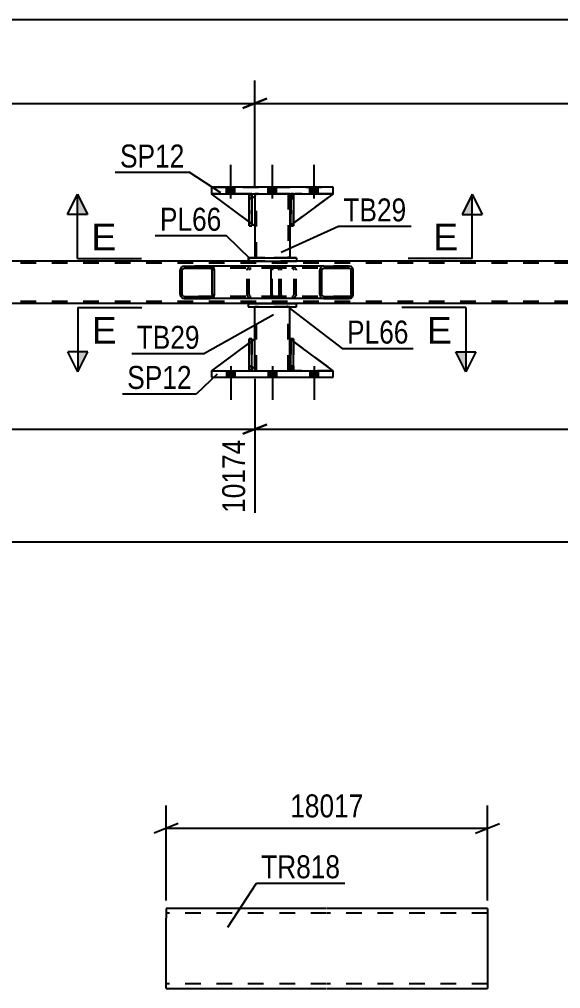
# Model space of a CAD drawing. Header units: millimetres. Extents: x 0 to 841, y 0 to 594.
# Drawn here: x 442 to 509.5, y 139.5 to 260.3 of the extents above; entities that cross this region are included whole.
import ezdxf

# ---------------------------------------------------------------- set-up
doc = ezdxf.new("R2010")
doc.units = ezdxf.units.MM
doc.linetypes.add('DXK_LINE_DOT2', pattern=[3.9198, 1.9599, -1.9599])
doc.styles.add('Arial', font='ARIAL.TTF', dxfattribs={"height": 0.2})
doc.styles.add('Arial Narrow', font='ARIALN.TTF', dxfattribs={"height": 0.2})

# ---------------------------------------------------------------- blocks, each defined once
blk = doc.blocks.new('Part-283133386-2802 - 2736')
at = {"color": 2, "linetype": 'Continuous'}
for p, q in [((481.14, 239.41), (465.94, 239.41)), ((465.94, 239.41), (465.94, 238.61)), ((481.14, 238.61), (481.14, 239.41)), ((465.94, 238.61), (481.14, 238.61))]:
    blk.add_line(p, q, dxfattribs=at)
at = {"color": 7, "linetype": 'DXK_LINE_DOT2'}
for p, q in [((465.94, 239.41), (481.14, 239.41)), ((465.94, 238.61), (481.14, 238.61))]:
    blk.add_line(p, q, dxfattribs=at)
blk = doc.blocks.new('Part-283133386-2739 - 2736')
at = {"linetype": 'Continuous'}
h = blk.add_hatch(dxfattribs=at)
h.set_pattern_fill('', scale=0.7, style=0, pattern_type=0)
h.set_pattern_definition([(45, (483.6034, 229.2702), (-1.57154, 1.57154), [])])
h.paths.add_polyline_path([(483.64, 229.09), (483.6, 229.27), (483.49, 229.43), (483.33, 229.53), (483.14, 229.57), (479.95, 229.57), (479.76, 229.53), (479.6, 229.43), (479.49, 229.27), (479.45, 229.09), (479.45, 226.05), (479.49, 225.86), (479.6, 225.71), (479.76, 225.6), (479.95, 225.57), (483.14, 225.57), (483.33, 225.6), (483.49, 225.71), (483.6, 225.86), (483.64, 226.05)])
h.paths.add_polyline_path([(483.37, 225.95), (483.32, 225.88), (483.24, 225.82), (483.14, 225.81), (479.95, 225.81), (479.86, 225.82), (479.78, 225.88), (479.72, 225.95), (479.7, 226.05), (479.7, 229.09), (479.72, 229.18), (479.78, 229.26), (479.86, 229.31), (479.95, 229.33), (483.14, 229.33), (483.24, 229.31), (483.32, 229.26), (483.37, 229.18), (483.39, 229.09), (483.39, 226.05)])
at = {"color": 2, "linetype": 'Continuous'}
for p, q in [((473.38, 229.09), (473.4, 229.27)), ((473.38, 226.05), (473.38, 229.09)), ((473.4, 229.27), (473.46, 229.43)), ((473.46, 229.43), (473.55, 229.53)), ((473.55, 229.53), (473.65, 229.57)), ((479.95, 229.57), (473.65, 229.57)), ((479.49, 229.27), (479.45, 229.09)), ((479.45, 226.05), (479.45, 229.09)), ((479.7, 229.09), (479.72, 229.18)), ((479.7, 226.05), (479.7, 229.09)), ((479.72, 229.18), (479.78, 229.26)), ((479.95, 229.57), (479.76, 229.53)), ((479.78, 229.26), (479.86, 229.31)), ((479.86, 229.31), (479.95, 229.33)), ((479.95, 229.57), (483.14, 229.57)), ((479.95, 229.33), (483.14, 229.33)), ((483.33, 229.53), (483.14, 229.57)), ((483.14, 229.33), (483.24, 229.31)), ((483.24, 229.31), (483.32, 229.26)), ((483.32, 229.26), (483.37, 229.18)), ((483.37, 229.18), (483.39, 229.09)), ((483.39, 226.05), (483.39, 229.09)), ((483.64, 229.09), (483.6, 229.27)), ((483.64, 226.05), (483.64, 229.09)), ((473.4, 225.86), (473.38, 226.05)), ((479.45, 226.05), (479.49, 225.86)), ((479.72, 225.95), (479.7, 226.05)), ((483.39, 226.05), (483.37, 225.95)), ((483.6, 225.86), (483.64, 226.05)), ((473.46, 225.71), (473.4, 225.86)), ((473.55, 225.6), (473.46, 225.71)), ((473.65, 225.57), (473.55, 225.6)), ((479.95, 225.57), (473.65, 225.57)), ((479.78, 225.88), (479.72, 225.95)), ((479.76, 225.6), (479.95, 225.57)), ((479.86, 225.82), (479.78, 225.88)), ((479.95, 225.81), (479.86, 225.82)), ((479.95, 225.81), (483.14, 225.81)), ((479.95, 225.57), (483.14, 225.57)), ((483.24, 225.82), (483.14, 225.81)), ((483.14, 225.57), (483.33, 225.6)), ((483.32, 225.88), (483.24, 225.82)), ((483.37, 225.95), (483.32, 225.88))]:
    blk.add_line(p, q, dxfattribs=at)
at = {"color": 7, "linetype": 'DXK_LINE_DOT2'}
for p, q in [((473.53, 229.18), (473.52, 229.09)), ((473.52, 226.05), (473.52, 229.09)), ((473.56, 229.26), (473.53, 229.18)), ((473.6, 229.31), (473.56, 229.26)), ((473.65, 229.33), (473.6, 229.31)), ((483.14, 229.33), (473.65, 229.33)), ((474.65, 229.33), (474.65, 229.57)), ((475.99, 229.57), (476.18, 229.53)), ((476.08, 229.31), (475.99, 229.33)), ((476.17, 229.26), (476.08, 229.31)), ((476.22, 229.18), (476.17, 229.26)), ((476.24, 229.09), (476.22, 229.18)), ((476.24, 226.05), (476.24, 229.09)), ((476.45, 229.27), (476.49, 229.09)), ((476.49, 226.05), (476.49, 229.09)), ((483.14, 229.57), (479.95, 229.57)), ((473.52, 226.05), (473.53, 225.95)), ((476.22, 225.95), (476.24, 226.05)), ((476.49, 226.05), (476.45, 225.86)), ((473.53, 225.95), (473.56, 225.88)), ((473.56, 225.88), (473.6, 225.82)), ((473.6, 225.82), (473.65, 225.81)), ((483.14, 225.81), (473.65, 225.81)), ((474.65, 225.57), (474.65, 225.81)), ((475.99, 225.81), (476.08, 225.82)), ((476.18, 225.6), (475.99, 225.57)), ((476.08, 225.82), (476.17, 225.88)), ((476.17, 225.88), (476.22, 225.95)), ((483.14, 225.57), (479.95, 225.57))]:
    blk.add_line(p, q, dxfattribs=at)
for centre, start, end in [((476, 229.07), 23.8494, 68.8059), ((476, 226.06), 291.1941, 336.1506)]:
    blk.add_arc(centre, 0.492, start, end, dxfattribs=at)
at = {"color": 2, "linetype": 'Continuous'}
for centre, start, end in [((479.94, 229.07), 111.1941, 156.1506), ((483.15, 229.07), 23.8494, 68.8059), ((479.94, 226.06), 203.8494, 248.8059), ((483.15, 226.06), 291.1941, 336.1506)]:
    blk.add_arc(centre, 0.492, start, end, dxfattribs=at)
blk = doc.blocks.new('Part-283133386-2862 - 2736')
at = {"color": 2, "linetype": 'Continuous'}
for p, q in [((470.66, 216.53), (470.66, 220.53)), ((470.66, 220.53), (470.98, 220.53)), ((470.98, 216.53), (470.98, 220.53)), ((470.66, 216.53), (470.66, 216.53)), ((470.98, 216.53), (470.66, 216.53))]:
    blk.add_line(p, q, dxfattribs=at)
at = {"color": 7, "linetype": 'DXK_LINE_DOT2'}
for p, q in [((470.66, 220.53), (470.66, 217.13)), ((470.98, 217.13), (470.98, 220.53)), ((470.66, 217.13), (470.66, 216.53)), ((470.66, 217.13), (470.98, 217.13)), ((470.66, 216.53), (470.66, 216.53)), ((470.98, 216.53), (470.98, 217.13))]:
    blk.add_line(p, q, dxfattribs=at)
blk = doc.blocks.new('Part-283133386-2807 - 2736')
at = {"color": 2, "linetype": 'Continuous'}
for p, q in [((465.94, 216.53), (465.94, 215.73)), ((465.94, 216.53), (481.14, 216.53)), ((481.14, 215.73), (481.14, 216.53)), ((465.94, 215.73), (481.14, 215.73))]:
    blk.add_line(p, q, dxfattribs=at)
at = {"color": 7, "linetype": 'DXK_LINE_DOT2'}
for p, q in [((465.94, 216.53), (481.14, 216.53)), ((465.94, 215.73), (481.14, 215.73))]:
    blk.add_line(p, q, dxfattribs=at)
blk = doc.blocks.new('Part-283133386-2808 - 2736')
at = {"color": 2, "linetype": 'Continuous'}
for p, q in [((475.74, 220.53), (475.74, 220.53)), ((475.74, 217.13), (475.74, 220.53)), ((475.86, 220.43), (475.74, 220.53)), ((481.14, 216.53), (476.18, 220.2)), ((475.74, 217.13), (475.74, 217.13)), ((475.86, 217), (475.74, 217.13)), ((476.34, 216.53), (476.18, 216.68))]:
    blk.add_line(p, q, dxfattribs=at)
at = {"color": 7, "linetype": 'DXK_LINE_DOT2'}
for p, q in [((475.74, 217.13), (475.74, 220.53)), ((476.18, 220.2), (475.86, 220.43)), ((476.34, 216.53), (475.74, 217.13)), ((476.18, 216.68), (475.86, 217)), ((481.14, 216.53), (476.34, 216.53))]:
    blk.add_line(p, q, dxfattribs=at)
blk = doc.blocks.new('Part-283133386-2809 - 2736')
at = {"color": 7, "linetype": 'DXK_LINE_DOT2'}
for p, q in [((475.74, 217.13), (475.74, 220.53)), ((475.74, 220.53), (481.14, 216.53)), ((475.74, 220.53), (475.74, 217.13)), ((476.34, 216.53), (475.74, 217.13)), ((475.74, 217.13), (475.74, 217.13)), ((475.74, 217.13), (476.34, 216.53)), ((481.14, 216.53), (476.34, 216.53))]:
    blk.add_line(p, q, dxfattribs=at)
blk = doc.blocks.new('Part-283133386-2810 - 2736')
at = {"color": 2, "linetype": 'Continuous'}
for p, q in [((470.66, 220.03), (465.94, 216.53)), ((471.34, 220.53), (470.98, 220.26)), ((471.34, 217.13), (471.34, 220.53)), ((471.34, 217.13), (470.98, 216.77))]:
    blk.add_line(p, q, dxfattribs=at)
at = {"color": 7, "linetype": 'DXK_LINE_DOT2'}
for p, q in [((470.98, 220.26), (470.66, 220.03)), ((465.94, 216.53), (465.94, 216.53)), ((465.94, 216.53), (465.94, 216.53)), ((465.94, 216.53), (470.74, 216.53)), ((470.74, 216.53), (470.98, 216.77))]:
    blk.add_line(p, q, dxfattribs=at)
blk = doc.blocks.new('Part-283133386-2864 - 2736')
at = {"color": 7, "linetype": 'DXK_LINE_DOT2'}
for p, q in [((470.98, 220.53), (470.66, 220.53)), ((470.66, 217.13), (470.66, 220.53)), ((470.66, 216.53), (470.66, 220.53)), ((470.98, 220.53), (470.98, 217.13)), ((470.98, 216.53), (470.98, 220.53)), ((470.98, 217.13), (470.66, 217.13)), ((470.66, 216.53), (470.66, 217.13)), ((470.98, 216.53), (470.66, 216.53)), ((470.98, 217.13), (470.98, 216.53)), ((470.98, 216.53), (470.98, 216.53))]:
    blk.add_line(p, q, dxfattribs=at)
blk = doc.blocks.new('Part-283133386-2756 - 2736')
at = {"color": 2, "linetype": 'Continuous'}
for p, q in [((471.34, 220.53), (471.34, 224.53)), ((475.74, 220.53), (475.74, 224.53)), ((471.34, 216.53), (471.34, 217.13)), ((475.74, 216.53), (475.74, 217.13))]:
    blk.add_line(p, q, dxfattribs=at)
at = {"color": 7, "linetype": 'DXK_LINE_DOT2'}
for p, q in [((475.74, 224.53), (471.34, 224.53)), ((471.58, 216.53), (471.58, 224.53)), ((475.5, 216.53), (475.5, 224.53)), ((471.34, 217.13), (471.34, 220.53)), ((475.74, 217.13), (475.74, 220.53)), ((471.34, 216.53), (475.74, 216.53))]:
    blk.add_line(p, q, dxfattribs=at)
blk = doc.blocks.new('Part-283133386-2882 - 2736')
at = {"color": 7, "linetype": 'DXK_LINE_DOT2'}
for p, q in [((470.66, 238.01), (470.66, 238.61)), ((470.66, 238.61), (470.66, 238.61)), ((470.66, 238.61), (470.66, 234.61)), ((470.66, 238.61), (470.98, 238.61)), ((470.98, 238.61), (470.98, 238.01)), ((470.98, 234.61), (470.98, 238.61)), ((470.66, 234.61), (470.66, 238.01)), ((470.66, 238.01), (470.98, 238.01)), ((470.98, 238.01), (470.98, 234.61)), ((470.66, 234.61), (470.98, 234.61))]:
    blk.add_line(p, q, dxfattribs=at)
blk = doc.blocks.new('Part-283133386-2761 - 2736')
at = {"color": 2, "linetype": 'Continuous'}
for p, q in [((470.54, 224.93), (470.54, 224.53)), ((470.54, 224.93), (476.54, 224.93)), ((476.54, 224.53), (476.54, 224.93)), ((470.54, 224.53), (476.54, 224.53))]:
    blk.add_line(p, q, dxfattribs=at)
at = {"color": 7, "linetype": 'DXK_LINE_DOT2'}
for p, q in [((476.54, 224.93), (470.54, 224.93)), ((470.54, 224.53), (476.54, 224.53))]:
    blk.add_line(p, q, dxfattribs=at)
blk = doc.blocks.new('Part-283133386-2766 - 2736')
at = {"color": 2, "linetype": 'Continuous'}
for p, q in [((470.54, 230.61), (470.54, 230.21)), ((470.54, 230.61), (476.54, 230.61)), ((470.54, 230.21), (476.54, 230.21)), ((476.54, 230.61), (476.54, 230.21))]:
    blk.add_line(p, q, dxfattribs=at)
at = {"color": 7, "linetype": 'DXK_LINE_DOT2'}
for p, q in [((476.54, 230.61), (470.54, 230.61)), ((476.54, 230.21), (470.54, 230.21))]:
    blk.add_line(p, q, dxfattribs=at)
blk = doc.blocks.new('Part-283133386-2816 - 2736')
at = {"color": 2, "linetype": 'Continuous'}
for p, q in [((470.98, 238.61), (470.66, 238.61)), ((470.66, 234.61), (470.66, 238.61)), ((470.98, 238.61), (470.98, 238.61)), ((470.98, 238.61), (470.98, 234.61)), ((470.98, 234.61), (470.66, 234.61))]:
    blk.add_line(p, q, dxfattribs=at)
at = {"color": 7, "linetype": 'DXK_LINE_DOT2'}
for p, q in [((470.66, 238.61), (470.66, 238.01)), ((470.98, 238.01), (470.98, 238.61)), ((470.98, 238.01), (470.66, 238.01)), ((470.66, 238.01), (470.66, 234.61)), ((470.98, 234.61), (470.98, 238.01))]:
    blk.add_line(p, q, dxfattribs=at)
blk = doc.blocks.new('Part-283133386-2880 - 2736')
at = {"color": 7, "linetype": 'DXK_LINE_DOT2'}
for p, q in [((475.74, 238.01), (476.34, 238.61)), ((476.18, 238.45), (475.86, 238.13)), ((481.14, 238.61), (476.34, 238.61)), ((475.74, 238.01), (475.74, 234.61)), ((475.74, 234.61), (476.18, 234.94))]:
    blk.add_line(p, q, dxfattribs=at)
at = {"color": 2, "linetype": 'Continuous'}
for p, q in [((475.86, 238.13), (475.74, 238.01)), ((476.34, 238.61), (476.18, 238.45)), ((481.14, 238.61), (476.18, 234.94)), ((475.74, 238.01), (475.74, 234.61)), ((475.74, 238.01), (475.74, 238.01)), ((475.86, 234.7), (475.74, 234.61))]:
    blk.add_line(p, q, dxfattribs=at)
blk = doc.blocks.new('Part-283133386-2771 - 2736')
at = {"color": 2, "linetype": 'Continuous'}
for p, q in [((471.34, 238.61), (471.34, 238.01)), ((475.74, 238.61), (475.74, 238.01)), ((471.34, 234.61), (471.34, 230.61)), ((475.74, 234.61), (475.74, 230.61))]:
    blk.add_line(p, q, dxfattribs=at)
at = {"color": 7, "linetype": 'DXK_LINE_DOT2'}
for p, q in [((475.74, 238.61), (471.34, 238.61)), ((471.58, 230.61), (471.58, 238.61)), ((475.5, 238.61), (475.5, 230.61)), ((471.34, 238.01), (471.34, 234.61)), ((475.74, 238.01), (475.74, 234.61)), ((475.74, 230.61), (471.34, 230.61))]:
    blk.add_line(p, q, dxfattribs=at)
blk = doc.blocks.new('Part-283133386-2786 - 2736')
at = {"linetype": 'Continuous'}
h = blk.add_hatch(dxfattribs=at)
h.set_pattern_fill('', scale=0.7, style=0, pattern_type=0)
h.set_pattern_definition([(45, (466.2582, 229.2702), (-1.57154, 1.57154), [])])
h.paths.add_polyline_path([(466.3, 229.09), (466.26, 229.27), (466.15, 229.43), (465.98, 229.53), (465.79, 229.57), (462.55, 229.57), (462.36, 229.53), (462.19, 229.43), (462.08, 229.27), (462.04, 229.09), (462.04, 226.05), (462.08, 225.86), (462.19, 225.71), (462.36, 225.6), (462.55, 225.57), (465.79, 225.57), (465.98, 225.6), (466.15, 225.71), (466.26, 225.86), (466.3, 226.05)])
h.paths.add_polyline_path([(466.02, 225.95), (465.97, 225.88), (465.88, 225.82), (465.79, 225.81), (462.55, 225.81), (462.45, 225.82), (462.37, 225.88), (462.32, 225.95), (462.3, 226.05), (462.3, 229.09), (462.32, 229.18), (462.37, 229.26), (462.45, 229.31), (462.55, 229.33), (465.79, 229.33), (465.88, 229.31), (465.97, 229.26), (466.02, 229.18), (466.04, 229.09), (466.04, 226.05)])
at = {"color": 2, "linetype": 'Continuous'}
for p, q in [((462.08, 229.27), (462.04, 229.09)), ((462.04, 226.05), (462.04, 229.09)), ((462.3, 229.09), (462.32, 229.18)), ((462.3, 226.05), (462.3, 229.09)), ((462.32, 229.18), (462.37, 229.26)), ((462.55, 229.57), (462.36, 229.53)), ((462.37, 229.26), (462.45, 229.31)), ((462.45, 229.31), (462.55, 229.33)), ((462.55, 229.57), (465.79, 229.57)), ((462.55, 229.33), (465.79, 229.33)), ((473.65, 229.57), (465.79, 229.57)), ((465.98, 229.53), (465.79, 229.57)), ((465.79, 229.33), (465.88, 229.31)), ((465.88, 229.31), (465.97, 229.26)), ((465.97, 229.26), (466.02, 229.18)), ((466.02, 229.18), (466.04, 229.09)), ((466.04, 226.05), (466.04, 229.09)), ((466.3, 229.09), (466.26, 229.27)), ((466.3, 226.05), (466.3, 229.09)), ((462.04, 226.05), (462.08, 225.86)), ((462.32, 225.95), (462.3, 226.05)), ((466.04, 226.05), (466.02, 225.95)), ((466.26, 225.86), (466.3, 226.05)), ((462.37, 225.88), (462.32, 225.95)), ((462.36, 225.6), (462.55, 225.57)), ((462.45, 225.82), (462.37, 225.88)), ((462.55, 225.81), (462.45, 225.82)), ((462.55, 225.81), (465.79, 225.81)), ((462.55, 225.57), (465.79, 225.57)), ((465.88, 225.82), (465.79, 225.81)), ((465.79, 225.57), (465.98, 225.6)), ((473.65, 225.57), (465.79, 225.57)), ((465.97, 225.88), (465.88, 225.82)), ((466.02, 225.95), (465.97, 225.88))]:
    blk.add_line(p, q, dxfattribs=at)
at = {"color": 7, "linetype": 'DXK_LINE_DOT2'}
for p, q in [((465.79, 229.57), (462.55, 229.57)), ((474.14, 229.33), (462.55, 229.33)), ((470.39, 229.09), (470.43, 229.27)), ((470.39, 226.05), (470.39, 229.09)), ((470.66, 229.18), (470.65, 229.09)), ((470.65, 226.05), (470.65, 229.09)), ((470.72, 229.26), (470.66, 229.18)), ((470.71, 229.53), (470.9, 229.57)), ((470.72, 229.26), (470.74, 229.27)), ((470.74, 229.27), (470.8, 229.31)), ((470.8, 229.31), (470.9, 229.33)), ((474.14, 229.57), (473.65, 229.57)), ((474.14, 229.57), (474.33, 229.53)), ((474.23, 229.31), (474.14, 229.33)), ((474.32, 229.26), (474.23, 229.31)), ((474.37, 229.18), (474.32, 229.26)), ((474.39, 229.09), (474.37, 229.18)), ((474.39, 226.05), (474.39, 229.09)), ((474.61, 229.27), (474.65, 229.09)), ((474.65, 226.05), (474.65, 229.09)), ((470.43, 225.86), (470.39, 226.05)), ((470.65, 226.05), (470.66, 225.95)), ((474.37, 225.95), (474.39, 226.05)), ((474.65, 226.05), (474.61, 225.86)), ((474.14, 225.81), (462.55, 225.81)), ((465.79, 225.57), (462.55, 225.57)), ((470.66, 225.95), (470.72, 225.88)), ((470.9, 225.57), (470.71, 225.6)), ((470.72, 225.88), (470.8, 225.82)), ((470.8, 225.82), (470.9, 225.81)), ((474.14, 225.57), (473.65, 225.57)), ((474.14, 225.81), (474.23, 225.82)), ((474.33, 225.6), (474.14, 225.57)), ((474.23, 225.82), (474.32, 225.88)), ((474.32, 225.88), (474.37, 225.95))]:
    blk.add_line(p, q, dxfattribs=at)
at = {"color": 2, "linetype": 'Continuous'}
for centre, start, end in [((462.53, 229.07), 110.7583, 155.68), ((465.81, 229.07), 24.32, 69.2417), ((462.53, 226.07), 204.32, 249.2417), ((465.81, 226.07), 290.7583, 335.68)]:
    blk.add_arc(centre, 0.496, start, end, dxfattribs=at)
at = {"color": 7, "linetype": 'DXK_LINE_DOT2'}
for centre, start, end in [((470.88, 229.07), 110.7583, 155.68), ((474.16, 229.07), 24.32, 69.2417), ((470.88, 226.07), 204.32, 249.2417), ((474.16, 226.07), 290.7583, 335.68)]:
    blk.add_arc(centre, 0.496, start, end, dxfattribs=at)
blk = doc.blocks.new('Part-283133386-2787 - 2736')
at = {"color": 7, "linetype": 'DXK_LINE_DOT2'}
for p, q in [((476.34, 238.61), (475.74, 238.01)), ((475.74, 234.61), (481.14, 238.61)), ((475.74, 238.01), (476.34, 238.61)), ((481.14, 238.61), (476.34, 238.61)), ((475.74, 238.01), (475.74, 234.61)), ((475.74, 238.01), (475.74, 238.01)), ((475.74, 238.01), (475.74, 234.61))]:
    blk.add_line(p, q, dxfattribs=at)
blk = doc.blocks.new('Part-283133386-2788 - 2736')
at = {"color": 2, "linetype": 'Continuous'}
for p, q in [((470.66, 235.1), (465.94, 238.61)), ((470.98, 238.36), (471.34, 238.01)), ((471.34, 238.01), (471.34, 234.61)), ((471.34, 234.61), (470.98, 234.87))]:
    blk.add_line(p, q, dxfattribs=at)
at = {"color": 7, "linetype": 'DXK_LINE_DOT2'}
for p, q in [((470.74, 238.61), (465.94, 238.61)), ((470.98, 238.36), (470.74, 238.61)), ((470.98, 234.87), (470.66, 235.1))]:
    blk.add_line(p, q, dxfattribs=at)
blk = doc.blocks.new('Part-283133386-2789 - 2736')
at = {"color": 7, "linetype": 'DXK_LINE_DOT2'}
for p, q in [((471.34, 234.61), (465.94, 238.61)), ((465.94, 238.61), (470.74, 238.61)), ((470.74, 238.61), (471.34, 238.01)), ((471.34, 238.01), (471.34, 234.61))]:
    blk.add_line(p, q, dxfattribs=at)
blk = doc.blocks.new('Part-283133386-2853 - 2736')
at = {"color": 2, "linetype": 'Continuous'}
for p, q in [((475.86, 216.53), (475.86, 220.53)), ((475.86, 220.53), (476.18, 220.53)), ((476.18, 216.53), (476.18, 220.53)), ((475.86, 216.53), (475.86, 216.53)), ((476.18, 216.53), (475.86, 216.53))]:
    blk.add_line(p, q, dxfattribs=at)
at = {"color": 7, "linetype": 'DXK_LINE_DOT2'}
for p, q in [((475.86, 220.53), (475.86, 217.13)), ((476.18, 217.13), (476.18, 220.53)), ((475.86, 217.13), (475.86, 216.53)), ((475.86, 217.13), (476.18, 217.13)), ((475.86, 216.53), (475.86, 216.53)), ((476.18, 216.53), (476.18, 217.13))]:
    blk.add_line(p, q, dxfattribs=at)
blk = doc.blocks.new('Part-283133386-2855 - 2736')
at = {"color": 7, "linetype": 'DXK_LINE_DOT2'}
for p, q in [((476.18, 220.53), (475.86, 220.53)), ((475.86, 217.13), (475.86, 220.53)), ((475.86, 216.53), (475.86, 220.53)), ((476.18, 220.53), (476.18, 217.13)), ((476.18, 216.53), (476.18, 220.53)), ((476.18, 217.13), (475.86, 217.13)), ((475.86, 216.53), (475.86, 217.13)), ((476.18, 216.53), (475.86, 216.53)), ((476.18, 217.13), (476.18, 216.53)), ((476.18, 216.53), (476.18, 216.53))]:
    blk.add_line(p, q, dxfattribs=at)
blk = doc.blocks.new('Part-283133386-2867 - 2736')
at = {"color": 2, "linetype": 'Continuous'}
for p, q in [((476.18, 238.61), (475.86, 238.61)), ((475.86, 234.61), (475.86, 238.61)), ((476.18, 238.61), (476.18, 238.61)), ((476.18, 238.61), (476.18, 234.61)), ((476.18, 234.61), (475.86, 234.61))]:
    blk.add_line(p, q, dxfattribs=at)
at = {"color": 7, "linetype": 'DXK_LINE_DOT2'}
for p, q in [((475.86, 238.61), (475.86, 238.01)), ((476.18, 238.01), (476.18, 238.61)), ((476.18, 238.01), (475.86, 238.01)), ((475.86, 238.01), (475.86, 234.61)), ((476.18, 234.61), (476.18, 238.01))]:
    blk.add_line(p, q, dxfattribs=at)
blk = doc.blocks.new('Part-283133386-2869 - 2736')
at = {"color": 7, "linetype": 'DXK_LINE_DOT2'}
for p, q in [((475.86, 238.01), (475.86, 238.61)), ((475.86, 238.61), (475.86, 238.61)), ((475.86, 238.61), (475.86, 234.61)), ((475.86, 238.61), (476.18, 238.61)), ((476.18, 238.61), (476.18, 238.01)), ((476.18, 234.61), (476.18, 238.61)), ((475.86, 234.61), (475.86, 238.01)), ((475.86, 238.01), (476.18, 238.01)), ((476.18, 238.01), (476.18, 234.61)), ((475.86, 234.61), (476.18, 234.61))]:
    blk.add_line(p, q, dxfattribs=at)
blk = doc.blocks.new('Part-283133386-2875 - 2736')
at = {"color": 7, "linetype": 'DXK_LINE_DOT2'}
for p, q in [((471.34, 220.53), (465.94, 216.53)), ((471.34, 217.13), (471.34, 220.53)), ((465.94, 216.53), (470.74, 216.53)), ((470.74, 216.53), (471.34, 217.13))]:
    blk.add_line(p, q, dxfattribs=at)
blk = doc.blocks.new('Part-283133386-2929 - 2736')
at = {"color": 7, "linetype": 'DXK_LINE_DOT2'}
for p, q in [((738.05, 229.97), (79.13, 229.97)), ((476.54, 230.21), (470.54, 230.21)), ((738.05, 225.17), (79.13, 225.17))]:
    blk.add_line(p, q, dxfattribs=at)
at = {"color": 2, "linetype": 'Continuous'}
for p, q in [((470.54, 230.21), (221.12, 230.21)), ((640.8, 230.21), (476.54, 230.21)), ((738.05, 224.93), (221.12, 224.93))]:
    blk.add_line(p, q, dxfattribs=at)
blk = doc.blocks.new('Bolt-283133386-2935 - 2736')
at = {"linetype": 'Continuous'}
for points in [[(467.82, 238.61), (468.86, 238.61), (468.86, 239.41), (467.82, 239.41)], [(467.82, 238.61), (468.86, 238.61), (468.86, 239.41), (467.82, 239.41)], [(467.82, 238.61), (468.86, 238.61), (468.86, 239.41), (467.82, 239.41)], [(473.02, 238.61), (474.06, 238.61), (474.06, 239.41), (473.02, 239.41)], [(473.02, 238.61), (474.06, 238.61), (474.06, 239.41), (473.02, 239.41)], [(478.22, 238.61), (479.26, 238.61), (479.26, 239.41), (478.22, 239.41)], [(478.22, 238.61), (479.26, 238.61), (479.26, 239.41), (478.22, 239.41)], [(478.22, 238.61), (479.26, 238.61), (479.26, 239.41), (478.22, 239.41)]]:
    blk.add_hatch(color=1, dxfattribs=at).paths.add_polyline_path(points)
at = {"color": 1, "linetype": 'Continuous'}
for p, q in [((468.34, 238.01), (468.34, 242.21)), ((468.34, 238.01), (468.34, 242.21)), ((468.34, 238.01), (468.34, 242.21)), ((473.54, 238.01), (473.54, 242.21)), ((473.54, 238.01), (473.54, 242.21)), ((478.74, 238.01), (478.74, 242.21)), ((478.74, 238.01), (478.74, 242.21)), ((478.74, 238.01), (478.74, 242.21)), ((467.82, 238.61), (467.82, 239.41)), ((467.82, 238.61), (467.82, 239.41)), ((467.82, 238.61), (467.82, 239.41)), ((468.86, 238.61), (468.86, 239.41)), ((468.86, 238.61), (468.86, 239.41)), ((468.86, 238.61), (468.86, 239.41)), ((473.02, 238.61), (473.02, 239.41)), ((473.02, 238.61), (473.02, 239.41)), ((474.06, 238.61), (474.06, 239.41)), ((474.06, 238.61), (474.06, 239.41)), ((478.22, 238.61), (478.22, 239.41)), ((478.22, 238.61), (478.22, 239.41)), ((478.22, 238.61), (478.22, 239.41)), ((479.26, 238.61), (479.26, 239.41)), ((479.26, 238.61), (479.26, 239.41)), ((479.26, 238.61), (479.26, 239.41))]:
    blk.add_line(p, q, dxfattribs=at)
blk = doc.blocks.new('Bolt-283133386-2936 - 2736')
at = {"linetype": 'Continuous'}
for points in [[(468.86, 216.53), (467.82, 216.53), (467.82, 215.73), (468.86, 215.73)], [(468.86, 216.53), (467.82, 216.53), (467.82, 215.73), (468.86, 215.73)], [(468.86, 216.53), (467.82, 216.53), (467.82, 215.73), (468.86, 215.73)], [(474.06, 216.53), (473.02, 216.53), (473.02, 215.73), (474.06, 215.73)], [(474.06, 216.53), (473.02, 216.53), (473.02, 215.73), (474.06, 215.73)], [(479.26, 216.53), (478.22, 216.53), (478.22, 215.73), (479.26, 215.73)], [(479.26, 216.53), (478.22, 216.53), (478.22, 215.73), (479.26, 215.73)], [(479.26, 216.53), (478.22, 216.53), (478.22, 215.73), (479.26, 215.73)]]:
    blk.add_hatch(color=1, dxfattribs=at).paths.add_polyline_path(points)
at = {"color": 1, "linetype": 'Continuous'}
for p, q in [((467.82, 216.53), (467.82, 215.73)), ((467.82, 216.53), (467.82, 215.73)), ((467.82, 216.53), (467.82, 215.73)), ((468.34, 217.13), (468.34, 212.93)), ((468.34, 217.13), (468.34, 212.93)), ((468.34, 217.13), (468.34, 212.93)), ((468.86, 216.53), (468.86, 215.73)), ((468.86, 216.53), (468.86, 215.73)), ((468.86, 216.53), (468.86, 215.73)), ((473.02, 216.53), (473.02, 215.73)), ((473.02, 216.53), (473.02, 215.73)), ((473.54, 217.13), (473.54, 212.93)), ((473.54, 217.13), (473.54, 212.93)), ((474.06, 216.53), (474.06, 215.73)), ((474.06, 216.53), (474.06, 215.73)), ((478.22, 216.53), (478.22, 215.73)), ((478.22, 216.53), (478.22, 215.73)), ((478.22, 216.53), (478.22, 215.73)), ((478.74, 217.13), (478.74, 212.93)), ((478.74, 217.13), (478.74, 212.93)), ((478.74, 217.13), (478.74, 212.93)), ((479.26, 216.53), (479.26, 215.73)), ((479.26, 216.53), (479.26, 215.73)), ((479.26, 216.53), (479.26, 215.73))]:
    blk.add_line(p, q, dxfattribs=at)
blk = doc.blocks.new('Part-283133386-25011 - 25010')
at = {"color": 2, "linetype": 'Continuous'}
for p, q in [((460.29, 149.51), (460.29, 148.31)), ((480.29, 149.51), (460.29, 149.51)), ((500.39, 149.51), (480.39, 149.51)), ((500.39, 149.51), (500.39, 139.51)), ((460.29, 140.71), (460.29, 148.31)), ((460.29, 139.6), (460.29, 140.71)), ((460.29, 139.51), (460.29, 139.6)), ((460.29, 139.51), (480.29, 139.51)), ((480.39, 139.51), (500.39, 139.51))]:
    blk.add_line(p, q, dxfattribs=at)
at = {"color": 7, "linetype": 'DXK_LINE_DOT2'}
for p, q in [((480.29, 148.91), (460.29, 148.91)), ((500.39, 148.91), (480.39, 148.91)), ((500.39, 149.42), (500.39, 149.51)), ((460.29, 139.86), (460.29, 140.71)), ((460.29, 140.11), (460.29, 140.16)), ((460.29, 140.11), (460.29, 140.16)), ((480.29, 140.11), (460.29, 140.11)), ((500.39, 140.11), (480.39, 140.11)), ((500.39, 140.11), (500.39, 140.16))]:
    blk.add_line(p, q, dxfattribs=at)
blk = doc.blocks.new('StraightDimension-283133386-3133 - 2736')
at = {"color": 7, "linetype": 'Continuous'}
blk.add_line((70.51, 260.35), (746.67, 260.35), dxfattribs=at)
blk = doc.blocks.new('StraightDimension-283133386-3148 - 2736')
at = {"color": 7, "linetype": 'Continuous'}
blk.add_line((69.87, 195.2), (747.31, 195.2), dxfattribs=at)
blk = doc.blocks.new('StraightDimension-283133386-13109 - 2736')
at = {"color": 7, "linetype": 'Continuous'}
for p, q in [((471.34, 239.61), (471.34, 252.73)), ((472.84, 250.48), (469.84, 249.28)), ((471.34, 249.88), (641.6, 249.88))]:
    blk.add_line(p, q, dxfattribs=at)
blk = doc.blocks.new('StraightDimension-283133386-13110 - 2736')
at = {"color": 7, "linetype": 'Continuous'}
for p, q in [((471.34, 239.61), (471.34, 252.73)), ((469.84, 249.28), (472.84, 250.48)), ((215.92, 249.88), (471.34, 249.88))]:
    blk.add_line(p, q, dxfattribs=at)
blk = doc.blocks.new('StraightDimension-283133386-23476 - 2736')
at = {"color": 7, "linetype": 'Continuous'}
for p, q in [((471.34, 215.53), (471.34, 198.82)), ((472.84, 209.86), (469.84, 208.66)), ((471.34, 209.26), (641.6, 209.26))]:
    blk.add_line(p, q, dxfattribs=at)
blk = doc.blocks.new('StraightDimension-283133386-23477 - 2736')
at = {"color": 7, "linetype": 'Continuous'}
for p, q in [((471.34, 215.53), (471.34, 198.82)), ((215.92, 209.26), (471.34, 209.26)), ((469.84, 208.66), (472.84, 209.86))]:
    blk.add_line(p, q, dxfattribs=at)
at = {"color": 0, "linetype": 'Continuous'}
blk.add_wipeout([(470.74, 208.56), (466.54, 208.56), (466.54, 198.22), (470.74, 198.22)], dxfattribs=at)
at = {"color": 3, "linetype": 'Continuous', "style": 'Arial Narrow'}
blk.add_text('10174', height=2.863, rotation=90.0002, dxfattribs=at).set_placement((470.14, 198.82))
blk = doc.blocks.new('StraightDimension-283133386-25062 - 25010')
at = {"color": 7, "linetype": 'Continuous'}
for p, q in [((460.29, 150.51), (460.29, 162.36)), ((500.39, 150.51), (500.39, 162.36)), ((461.79, 160.11), (458.79, 158.91)), ((460.29, 159.51), (500.39, 159.51)), ((498.89, 158.91), (501.89, 160.11))]:
    blk.add_line(p, q, dxfattribs=at)
at = {"color": 0}
blk.add_wipeout([(485.51, 160.26), (485.51, 164.46), (475.17, 164.46), (475.17, 160.26)], dxfattribs=at)
at = {"color": 3, "style": 'Arial Narrow'}
blk.add_text('18017', height=2.863, dxfattribs=at).set_placement((475.77, 160.86))
blk = doc.blocks.new('Mark-283133386-2803 - 2736')
at = {"color": 0}
blk.add_wipeout([(463.46, 214.28), (463.46, 217.28), (455.43, 217.28), (455.43, 214.28)], dxfattribs=at)
blk.add_wipeout([(463.46, 214.28), (463.46, 217.28), (455.43, 217.28), (455.43, 214.28)], dxfattribs=at)
at = {"color": 30, "linetype": 'Continuous'}
for p in [(466.67, 216.13), (454.83, 213.68)]:
    blk.add_line(p, (464.06, 213.68), dxfattribs=at)
at = {"color": 3, "style": 'Arial Narrow'}
blk.add_text('SP12', height=2.863, dxfattribs=at).set_placement((455.43, 214.28))
blk = doc.blocks.new('Mark-283133386-2752 - 2736')
at = {"color": 0}
blk.add_wipeout([(464.46, 219.28), (464.46, 222.28), (456.61, 222.28), (456.61, 219.28)], dxfattribs=at)
blk.add_wipeout([(464.46, 219.28), (464.46, 222.28), (456.61, 222.28), (456.61, 219.28)], dxfattribs=at)
at = {"color": 30, "linetype": 'Continuous'}
for p in [(473.69, 223.5), (456.01, 218.68)]:
    blk.add_line(p, (465.06, 218.68), dxfattribs=at)
at = {"color": 3, "style": 'Arial Narrow'}
blk.add_text('TB29', height=2.863, dxfattribs=at).set_placement((456.61, 219.28))
blk = doc.blocks.new('Mark-283133386-2757 - 2736')
at = {"color": 0}
blk.add_wipeout([(490.53, 219.93), (490.53, 222.93), (482.86, 222.93), (482.86, 219.93)], dxfattribs=at)
blk.add_wipeout([(490.53, 219.93), (490.53, 222.93), (482.86, 222.93), (482.86, 219.93)], dxfattribs=at)
at = {"color": 30, "linetype": 'Continuous'}
for p, q in [((475.32, 224.62), (482.26, 219.33)), ((482.26, 219.33), (491.13, 219.33))]:
    blk.add_line(p, q, dxfattribs=at)
at = {"color": 3, "style": 'Arial Narrow'}
blk.add_text('PL66', height=2.863, dxfattribs=at).set_placement((482.86, 219.93))
blk = doc.blocks.new('Mark-283133386-2762 - 2736')
at = {"color": 0}
blk.add_wipeout([(467.19, 234), (467.19, 237), (459.51, 237), (459.51, 234)], dxfattribs=at)
blk.add_wipeout([(467.19, 234), (467.19, 237), (459.51, 237), (459.51, 234)], dxfattribs=at)
at = {"color": 30, "linetype": 'Continuous'}
for p in [(458.91, 233.4), (470.81, 230.44)]:
    blk.add_line(p, (467.79, 233.4), dxfattribs=at)
at = {"color": 3, "style": 'Arial Narrow'}
blk.add_text('PL66', height=2.863, dxfattribs=at).set_placement((459.51, 234))
blk = doc.blocks.new('Mark-283133386-2767 - 2736')
at = {"color": 0}
blk.add_wipeout([(490.25, 235.16), (490.25, 238.16), (482.4, 238.16), (482.4, 235.16)], dxfattribs=at)
blk.add_wipeout([(490.25, 235.16), (490.25, 238.16), (482.4, 238.16), (482.4, 235.16)], dxfattribs=at)
at = {"color": 30, "linetype": 'Continuous'}
for p, q in [((474.65, 231.34), (481.8, 234.56)), ((481.8, 234.56), (490.85, 234.56))]:
    blk.add_line(p, q, dxfattribs=at)
at = {"color": 3, "style": 'Arial Narrow'}
blk.add_text('TB29', height=2.863, dxfattribs=at).set_placement((482.4, 235.16))
blk = doc.blocks.new('Mark-283133386-2798 - 2736')
at = {"color": 0}
blk.add_wipeout([(462.57, 241.88), (462.57, 244.88), (454.53, 244.88), (454.53, 241.88)], dxfattribs=at)
blk.add_wipeout([(462.57, 241.88), (462.57, 244.88), (454.53, 244.88), (454.53, 241.88)], dxfattribs=at)
at = {"color": 30, "linetype": 'Continuous'}
for p in [(453.93, 241.28), (467.1, 238.74)]:
    blk.add_line(p, (463.17, 241.28), dxfattribs=at)
at = {"color": 3, "style": 'Arial Narrow'}
blk.add_text('SP12', height=2.863, dxfattribs=at).set_placement((454.53, 241.88))
blk = doc.blocks.new('SectionMark-283133386-24794 - 2736')
at = {"linetype": 'Continuous'}
for points in [[(450.46, 236.04), (449.21, 236.04), (449.21, 238.54)], [(498.48, 236.04), (497.23, 236.04), (498.48, 238.54)]]:
    blk.add_hatch(color=6, dxfattribs=at).paths.add_polyline_path(points)
at = {"color": 6, "linetype": 'Continuous'}
for p, q in [((447.96, 236.04), (449.21, 238.54)), ((449.21, 230.54), (449.21, 238.54)), ((449.21, 238.54), (450.46, 236.04)), ((498.48, 238.54), (497.23, 236.04)), ((498.48, 230.54), (498.48, 238.54)), ((498.48, 238.54), (499.73, 236.04)), ((450.46, 236.04), (447.96, 236.04)), ((497.23, 236.04), (499.73, 236.04)), ((449.21, 230.54), (457.21, 230.54)), ((498.48, 230.54), (490.48, 230.54))]:
    blk.add_line(p, q, dxfattribs=at)
at = {"color": 0, "linetype": 'Continuous'}
for points in [[(454.07, 231.54), (454.07, 235.04), (450.96, 235.04), (450.96, 231.54)], [(496.73, 231.54), (496.73, 235.04), (493.61, 235.04), (493.61, 231.54)]]:
    blk.add_wipeout(points, dxfattribs=at)
at = {"color": 3, "linetype": 'Continuous', "style": 'Arial'}
for p in [(450.96, 231.54), (493.61, 231.54)]:
    blk.add_text('E', height=3.34, dxfattribs=at).set_placement(p)
blk = doc.blocks.new('SectionMark-283133386-24795 - 2736')
at = {"linetype": 'Continuous'}
for points in [[(449.26, 218.91), (450.51, 218.91), (449.26, 216.41)], [(496.43, 218.91), (497.68, 218.91), (497.68, 216.41)]]:
    blk.add_hatch(color=6, dxfattribs=at).paths.add_polyline_path(points)
at = {"color": 6, "linetype": 'Continuous'}
for p, q in [((449.26, 224.41), (457.26, 224.41)), ((449.26, 224.41), (449.26, 216.41)), ((497.68, 224.41), (489.68, 224.41)), ((497.68, 224.41), (497.68, 216.41)), ((449.26, 216.41), (448.01, 218.91)), ((450.51, 218.91), (448.01, 218.91)), ((449.26, 216.41), (450.51, 218.91)), ((496.43, 218.91), (498.93, 218.91)), ((497.68, 216.41), (496.43, 218.91)), ((498.93, 218.91), (497.68, 216.41))]:
    blk.add_line(p, q, dxfattribs=at)
at = {"color": 0, "linetype": 'Continuous'}
for points in [[(454.12, 219.91), (454.12, 223.41), (451.01, 223.41), (451.01, 219.91)], [(495.93, 219.91), (495.93, 223.41), (492.82, 223.41), (492.82, 219.91)]]:
    blk.add_wipeout(points, dxfattribs=at)
at = {"color": 3, "linetype": 'Continuous', "style": 'Arial'}
for p in [(451.01, 219.91), (492.82, 219.91)]:
    blk.add_text('E', height=3.34, dxfattribs=at).set_placement(p)
blk = doc.blocks.new('Mark-283133386-25078 - 25010')
at = {"color": 0}
blk.add_wipeout([(482, 153.27), (482, 156.27), (472.14, 156.27), (472.14, 153.27)], dxfattribs=at)
blk.add_wipeout([(482, 153.27), (482, 156.27), (472.14, 156.27), (472.14, 153.27)], dxfattribs=at)
at = {"color": 30, "linetype": 'Continuous'}
for p, q in [((467.99, 147.19), (471.54, 152.67)), ((471.54, 152.67), (482.6, 152.67))]:
    blk.add_line(p, q, dxfattribs=at)
at = {"color": 3, "style": 'Arial Narrow'}
blk.add_text('TR818', height=2.863, dxfattribs=at).set_placement((472.14, 153.27))

msp = doc.modelspace()

# ---------------------------------------------------------------- block references
for name in ['Bolt-283133386-2935 - 2736', 'Part-283133386-2802 - 2736', 'Part-283133386-2788 - 2736', 'Part-283133386-2789 - 2736', 'Part-283133386-2882 - 2736', 'Part-283133386-2816 - 2736', 'Part-283133386-2771 - 2736', 'Part-283133386-2880 - 2736', 'Part-283133386-2787 - 2736', 'Part-283133386-2867 - 2736', 'Part-283133386-2869 - 2736', 'Part-283133386-2929 - 2736', 'Part-283133386-2766 - 2736', 'Part-283133386-2786 - 2736', 'Part-283133386-2739 - 2736', 'Part-283133386-2761 - 2736', 'Part-283133386-2756 - 2736', 'Part-283133386-2810 - 2736', 'Part-283133386-2875 - 2736', 'Part-283133386-2862 - 2736', 'Part-283133386-2864 - 2736', 'Part-283133386-2808 - 2736', 'Part-283133386-2809 - 2736', 'Part-283133386-2853 - 2736', 'Part-283133386-2855 - 2736', 'Part-283133386-2807 - 2736', 'Bolt-283133386-2936 - 2736', 'StraightDimension-283133386-25062 - 25010', 'Part-283133386-25011 - 25010']:
    msp.add_blockref(name, (0, 0))

# ---------------------------------------------------------------- next in the draw order: block references
for name in ['StraightDimension-283133386-3133 - 2736', 'StraightDimension-283133386-3148 - 2736', 'Mark-283133386-25078 - 25010']:
    msp.add_blockref(name, (0, 0))

# ---------------------------------------------------------------- next in the draw order: block references
for name in ['StraightDimension-283133386-13109 - 2736', 'Mark-283133386-2767 - 2736', 'Mark-283133386-2762 - 2736', 'Mark-283133386-2757 - 2736', 'Mark-283133386-2752 - 2736', 'StraightDimension-283133386-23476 - 2736']:
    msp.add_blockref(name, (0, 0))

# ---------------------------------------------------------------- next in the draw order: block references
for name in ['StraightDimension-283133386-13110 - 2736', 'StraightDimension-283133386-23477 - 2736']:
    msp.add_blockref(name, (0, 0))

# ---------------------------------------------------------------- next in the draw order: block references
for name in ['Mark-283133386-2798 - 2736', 'Mark-283133386-2803 - 2736']:
    msp.add_blockref(name, (0, 0))

# ---------------------------------------------------------------- next in the draw order: block references
for name in ['SectionMark-283133386-24794 - 2736', 'SectionMark-283133386-24795 - 2736']:
    msp.add_blockref(name, (0, 0))

doc.saveas('drawing.dxf')
